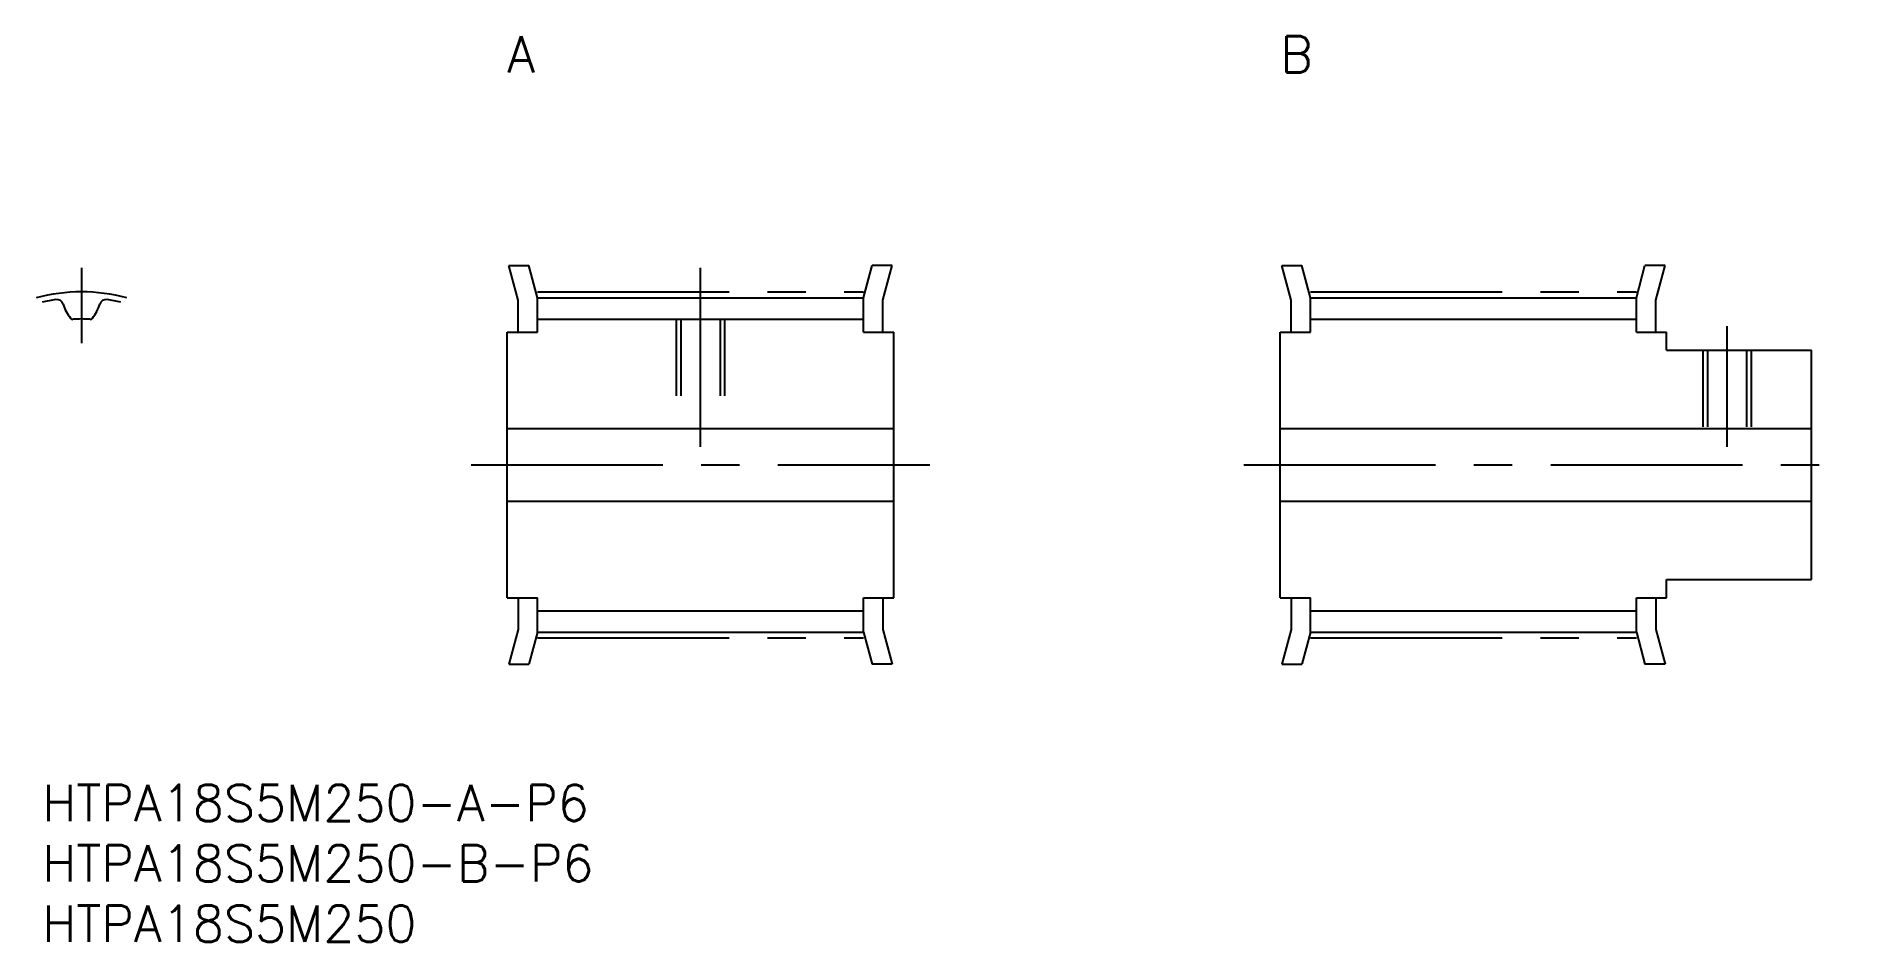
# Model space of a CAD drawing. Extents: x -1 to 149, y -13 to 62.
import ezdxf

# ---------------------------------------------------------------- set-up
doc = ezdxf.new("R2010")
doc.units = 0
doc.header["$LTSCALE"] = 0.5
doc.linetypes.add('CENTER', pattern=[50.8, 31.75, -6.35, 6.35, -6.35])
doc.linetypes.add('DASHED', pattern=[19.05, 12.7, -6.35])
for name, color, linetype in [('MSM_CENTER', 1, 'CENTER'), ('MSM_CONTINUOUS', 7, 'CONTINUOUS'), ('MSM_DASHED', 4, 'DASHED'), ('MSM_PART_NUMBER', 7, 'CONTINUOUS')]:
    doc.layers.add(name, color=color, linetype=linetype)
doc.styles.get("Standard").update_dxf_attribs({"font": 'txt.shx', "height": 3, "bigfont": 'bigfont.shx'})

# ---------------------------------------------------------------- blocks, each defined once
blk = doc.blocks.new('*U3')
at = {"layer": 'MSM_PART_NUMBER'}
blk.add_text('HTPA18S5M250-A-P6', height=3, dxfattribs=at).set_placement((0, -3))
blk = doc.blocks.new('*U4')
at = {"layer": 'MSM_PART_NUMBER'}
blk.add_text('HTPA18S5M250-B-P6', height=3, dxfattribs=at).set_placement((0, -8))
blk = doc.blocks.new('*U5')
at = {"layer": 'MSM_PART_NUMBER'}
blk.add_text('HTPA18S5M250', height=3, dxfattribs=at).set_placement((0, -13))
blk = doc.blocks.new('*U6')
at = {"layer": 'MSM_PART_NUMBER'}
blk.add_text('A', height=3, dxfattribs=at).set_placement((38.5, 59))
blk = doc.blocks.new('*U7')
at = {"layer": 'MSM_PART_NUMBER'}
blk.add_text('B', height=3, dxfattribs=at).set_placement((102.5, 59))

msp = doc.modelspace()

# ---------------------------------------------------------------- linework, layer by layer
at = {"layer": 'MSM_CENTER'}
for p, q in [((3.25, 42.82), (3.25, 36.57)), ((54.5, 28), (54.5, 42.82)), ((41, 40.82), (68, 40.82)), ((105, 40.82), (132, 40.82)), ((139.5, 28), (139.5, 38)), ((35.5, 26.5), (73.5, 26.5)), ((99.5, 26.5), (149.5, 26.5)), ((41, 12.17), (68, 12.17)), ((105, 12.17), (132, 12.17))]:
    msp.add_line(p, q, dxfattribs=at)
msp.add_arc((3.25, 26.5), 14.33, 74.8243, 105.1757, dxfattribs=at)
at = {"layer": 'MSM_CONTINUOUS'}
for p, q in [((39.4, 40.13), (38.63, 43)), ((38.63, 43), (40.29, 43)), ((41, 40.34), (40.29, 43)), ((68, 40.34), (68.71, 43)), ((70.37, 43), (68.71, 43)), ((69.6, 40.13), (70.37, 43)), ((102.63, 43), (104.29, 43)), ((103.4, 40.13), (102.63, 43)), ((105, 40.34), (104.29, 43)), ((132, 40.34), (132.71, 43)), ((134.37, 43), (132.71, 43)), ((133.6, 40.13), (134.37, 43)), ((39.4, 37.5), (39.4, 40.13)), ((41, 40.34), (68, 40.34)), ((41, 37.5), (41, 40.34)), ((68, 37.5), (68, 40.34)), ((69.6, 37.5), (69.6, 40.13)), ((103.4, 37.5), (103.4, 40.13)), ((105, 40.34), (132, 40.34)), ((105, 37.5), (105, 40.34)), ((132, 37.5), (132, 40.34)), ((133.6, 37.5), (133.6, 40.13)), ((38.5, 15.5), (38.5, 37.5)), ((38.5, 37.5), (41, 37.5)), ((41, 38.57), (68, 38.57)), ((68, 37.5), (70.5, 37.5)), ((70.5, 15.5), (70.5, 37.5)), ((105, 38.57), (132, 38.57)), ((102.5, 37.5), (105, 37.5)), ((102.5, 15.5), (102.5, 37.5)), ((132, 37.5), (134.5, 37.5)), ((134.5, 36), (134.5, 37.5)), ((134.5, 36), (146.5, 36)), ((146.5, 17), (146.5, 36)), ((38.5, 29.5), (70.5, 29.5)), ((102.5, 29.5), (146.5, 29.5)), ((38.5, 23.5), (70.5, 23.5)), ((102.5, 23.5), (146.5, 23.5)), ((134.5, 17), (146.5, 17)), ((134.5, 15.5), (134.5, 17)), ((38.5, 15.5), (41, 15.5)), ((39.4, 15.5), (39.4, 12.87)), ((41, 12.65), (41, 15.5)), ((68, 12.65), (68, 15.5)), ((68, 15.5), (70.5, 15.5)), ((69.6, 15.5), (69.6, 12.87)), ((102.5, 15.5), (105, 15.5)), ((103.4, 15.5), (103.4, 12.87)), ((105, 12.65), (105, 15.5)), ((132, 12.65), (132, 15.5)), ((132, 15.5), (134.5, 15.5)), ((133.6, 15.5), (133.6, 12.87)), ((41, 14.42), (68, 14.42)), ((105, 14.42), (132, 14.42)), ((39.4, 12.87), (38.63, 10)), ((41, 12.65), (40.29, 10)), ((41, 12.65), (68, 12.65)), ((68, 12.65), (68.71, 10)), ((69.6, 12.87), (70.37, 10)), ((103.4, 12.87), (102.63, 10)), ((105, 12.65), (104.29, 10)), ((105, 12.65), (132, 12.65)), ((132, 12.65), (132.71, 10)), ((133.6, 12.87), (134.37, 10)), ((38.63, 10), (40.29, 10)), ((70.37, 10), (68.71, 10)), ((102.63, 10), (104.29, 10)), ((134.37, 10), (132.71, 10))]:
    msp.add_line(p, q, dxfattribs=at)
for centre, radius, start, end in [((3.25, 26.5), 13.85, 98.8342, 103.5764), ((1.21, 39.64), 0.55, 16.5369, 98.8342), ((4.87, 40.73), 3.27, 196.5369, 219.4364), ((1.62, 40.73), 3.27, 320.5636, 343.4631), ((5.29, 39.64), 0.55, 81.1658, 163.4631), ((3.25, 26.5), 13.85, 76.4236, 81.1658), ((2.54, 38.8), 0.25, 219.4364, 273.3085), ((3.25, 26.5), 12.08, 86.6915, 93.3085), ((3.96, 38.8), 0.25, 266.6915, 320.5636)]:
    msp.add_arc(centre, radius, start, end, dxfattribs=at)
at = {"layer": 'MSM_DASHED'}
for p, q in [((52.5, 38.57), (52.5, 29.5)), ((52.88, 38.57), (52.88, 29.5)), ((56.12, 38.57), (56.12, 29.5)), ((56.5, 38.57), (56.5, 29.5)), ((137.5, 36), (137.5, 29.5)), ((137.88, 36), (137.88, 29.5)), ((141.12, 36), (141.12, 29.5)), ((141.5, 36), (141.5, 29.5))]:
    msp.add_line(p, q, dxfattribs=at)

# ---------------------------------------------------------------- block references
at = {"layer": 'MSM_CONTINUOUS'}
for name in ['*U6', '*U7', '*U3', '*U4', '*U5']:
    msp.add_blockref(name, (0, 0), dxfattribs=at)

doc.saveas('drawing.dxf')
